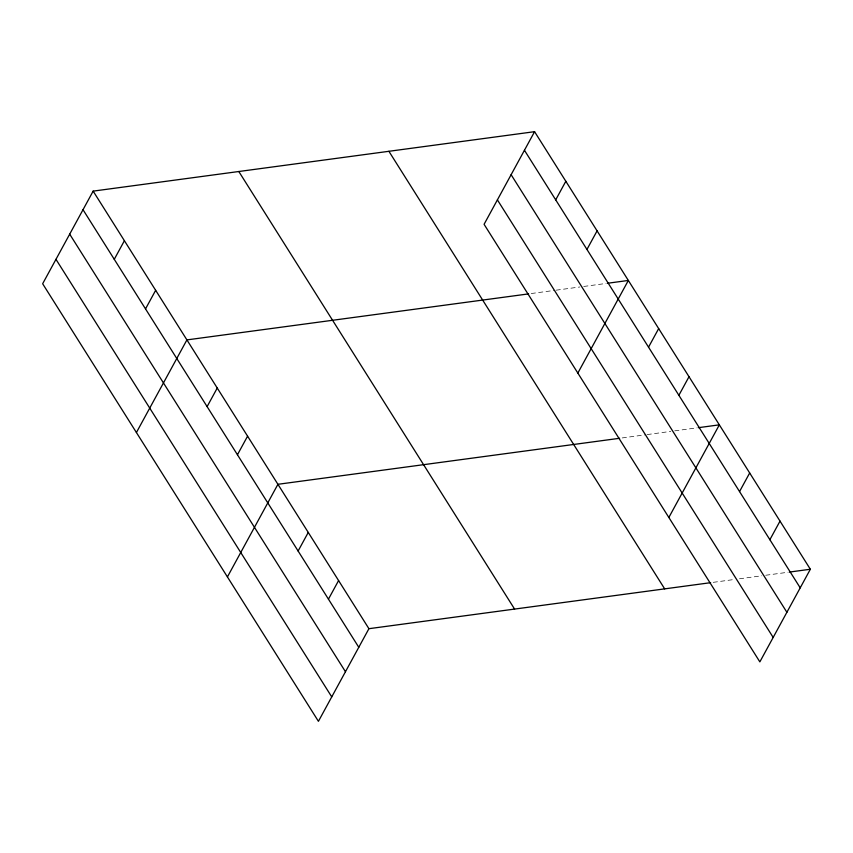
<?xml version="1.0" encoding="UTF-8"?>
<svg xmlns="http://www.w3.org/2000/svg" width="853" height="853" viewBox="0 0 853 853"><rect width="100%" height="100%" fill="white"/><g stroke="black" fill="none" stroke-linecap="round" stroke-linejoin="round"><path stroke-width="0.64" stroke-dasharray="4.26 3.2" d="M531.227 293.528L554.845 290.351M556.156 290.18L579.784 286.992M583.719 286.459L606.025 283.463M622.232 437.93L645.849 434.753M647.16 434.572L670.789 431.394M674.723 430.861L697.04 427.854M713.236 582.332L734.23 579.496M739.487 578.792L761.793 575.786M765.727 575.253L788.044 572.256"/><path stroke-width="1.28" d="M534.575 131.682L484.077 224.307L759.852 661.875L810.35 569.25L534.575 131.682L93.148 191.125L42.65 283.75L318.425 721.318L368.922 628.693L710.613 582.684M114.27 259.312L124.399 240.717M145.522 308.903L155.662 290.308M136.416 432.524L186.914 339.899L528.604 293.89M207.108 406.625L217.248 388.04M237.443 454.756L247.583 436.171M227.42 576.927L277.918 484.301L619.609 438.282M298.113 551.017L308.253 532.432M328.448 599.158L338.588 580.562M555.698 199.858L565.827 181.273M586.949 249.449L597.089 230.864M577.844 373.07L628.341 280.456L607.347 283.281M648.536 347.171L658.676 328.586M678.871 395.312L689.011 376.717M668.848 517.472L719.346 424.847L698.351 427.684M739.54 491.573L749.68 472.988M769.875 539.704L780.015 521.119M789.356 572.075L810.35 569.25M524.446 150.267L800.21 587.834M511.118 174.705L786.892 612.273M497.395 199.869L773.17 637.436M388.904 151.301L664.679 588.869M238.819 171.517L514.594 609.085M93.148 191.125L368.922 628.693M83.018 209.721L358.782 647.288M69.69 234.148L345.465 671.716M55.967 259.323L331.742 696.89"/></g></svg>
